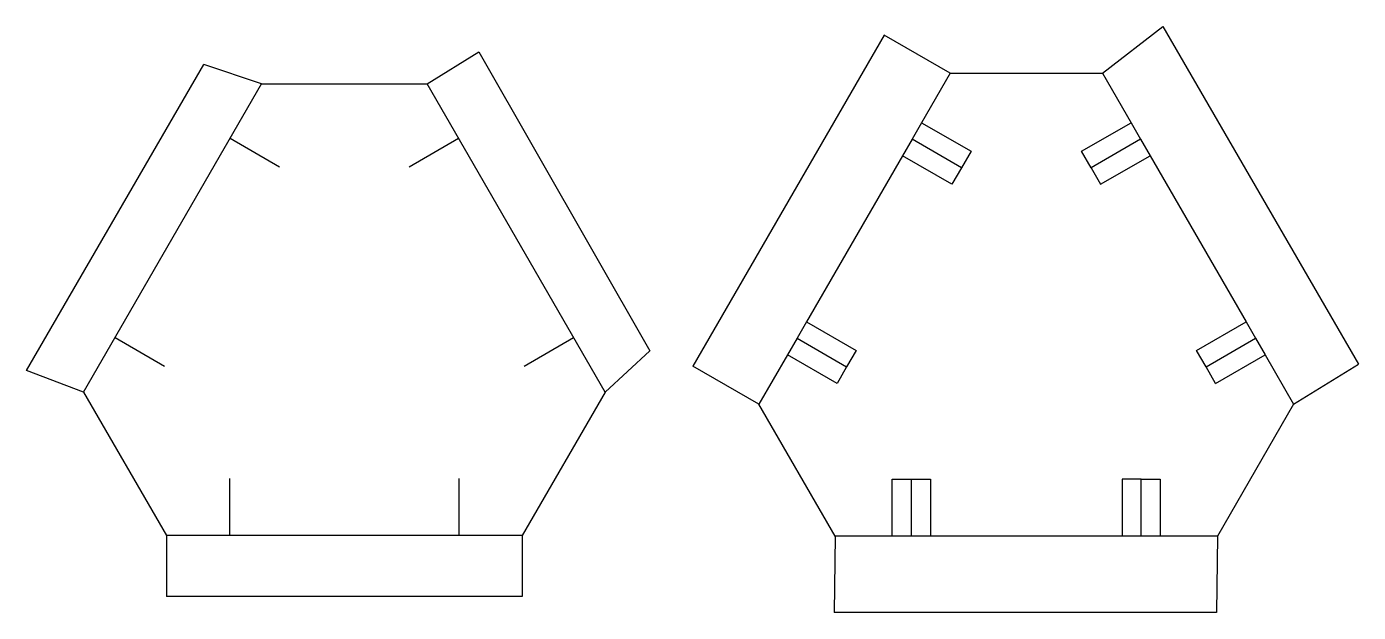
# Model space of a CAD drawing. Extents: x -159 to 191, y -53 to 101.
import ezdxf

# ---------------------------------------------------------------- set-up
doc = ezdxf.new("R2010")
doc.units = 0
doc.layers.get('0').update_dxf_attribs({"linetype": 'CONTINUOUS'})

msp = doc.modelspace()

# ---------------------------------------------------------------- linework, layer by layer
for p, q in [((66.51, 99.03), (16.32, 12.11)), ((83.83, 89.03), (66.51, 99.03)), ((123.83, 89.03), (139.64, 101.27)), ((139.64, 101.27), (191, 12.65)), ((-53.49, 86.22), (-39.89, 94.67)), ((-39.89, 94.67), (4.98, 16.17)), ((-158.62, 11.01), (-112.11, 91.34)), ((-96.95, 86.22), (-112.11, 91.34)), ((83.83, 89.03), (76.33, 76.04)), ((83.83, 89.03), (123.83, 89.03)), ((123.83, 89.03), (131.33, 76.04)), ((-143.67, 5.3), (-96.95, 86.22)), ((-96.95, 86.22), (-53.49, 86.22)), ((-6.76, 5.3), (-53.49, 86.22)), ((76.33, 76.04), (73.83, 71.71)), ((76.33, 76.04), (89.32, 68.54)), ((118.34, 68.54), (131.33, 76.04)), ((131.33, 76.04), (133.83, 71.71)), ((-92.23, 64.4), (-105.22, 71.9)), ((-45.22, 71.9), (-58.21, 64.4)), ((73.83, 71.71), (71.33, 67.38)), ((86.82, 64.21), (73.83, 71.71)), ((133.83, 71.71), (120.84, 64.21)), ((133.83, 71.71), (136.33, 67.38)), ((71.33, 67.38), (46.14, 23.76)), ((84.32, 59.88), (71.33, 67.38)), ((89.32, 68.54), (86.82, 64.21)), ((120.84, 64.21), (118.34, 68.54)), ((123.34, 59.88), (136.33, 67.38)), ((136.33, 67.38), (161.51, 23.76)), ((86.82, 64.21), (84.32, 59.88)), ((120.84, 64.21), (123.34, 59.88)), ((46.14, 23.76), (43.64, 19.43)), ((46.14, 23.76), (59.13, 16.26)), ((148.52, 16.26), (161.51, 23.76)), ((161.51, 23.76), (164.01, 19.43)), ((-135.4, 19.62), (-122.41, 12.12)), ((-28.02, 12.12), (-15.03, 19.62)), ((43.64, 19.43), (41.14, 15.1)), ((43.64, 19.43), (56.63, 11.93)), ((151.02, 11.93), (164.01, 19.43)), ((164.01, 19.43), (166.51, 15.1)), ((-6.76, 5.3), (4.98, 16.17)), ((41.14, 15.1), (33.64, 2.11)), ((54.13, 7.6), (41.14, 15.1)), ((59.13, 16.26), (56.63, 11.93)), ((151.02, 11.93), (148.52, 16.26)), ((153.52, 7.6), (166.51, 15.1)), ((166.51, 15.1), (174.01, 2.11)), ((-143.67, 5.3), (-158.62, 11.01)), ((33.64, 2.11), (16.32, 12.11)), ((56.63, 11.93), (54.13, 7.6)), ((153.52, 7.6), (151.02, 11.93)), ((174.01, 2.11), (191, 12.65)), ((-143.67, 5.3), (-121.94, -32.34)), ((-6.76, 5.3), (-28.5, -32.34)), ((53.64, -32.53), (33.64, 2.11)), ((174.01, 2.11), (154.01, -32.53)), ((-105.4, -17.34), (-105.4, -32.34)), ((-45.03, -32.34), (-45.03, -17.34)), ((68.64, -32.53), (68.64, -17.53)), ((68.64, -17.53), (73.64, -17.53)), ((73.64, -17.53), (73.64, -32.53)), ((73.64, -17.53), (78.64, -17.53)), ((78.64, -17.53), (78.64, -32.53)), ((134.01, -17.53), (129.01, -17.53)), ((129.01, -17.53), (129.01, -32.53)), ((134.01, -32.53), (134.01, -17.53)), ((134.01, -17.53), (139.01, -17.53)), ((139.01, -17.53), (139.01, -32.53)), ((-121.94, -32.34), (-121.94, -48.34)), ((-28.5, -32.34), (-121.94, -32.34)), ((-28.5, -32.34), (-28.5, -48.34)), ((53.64, -32.53), (53.38, -52.53)), ((68.64, -32.53), (53.64, -32.53)), ((73.64, -32.53), (68.64, -32.53)), ((78.64, -32.53), (73.64, -32.53)), ((129.01, -32.53), (78.64, -32.53)), ((134.01, -32.53), (129.01, -32.53)), ((139.01, -32.53), (134.01, -32.53)), ((154.01, -32.53), (139.01, -32.53)), ((154.01, -32.53), (153.75, -52.53)), ((-28.5, -48.34), (-121.94, -48.34)), ((153.75, -52.53), (53.38, -52.53))]:
    msp.add_line(p, q)

doc.saveas('drawing.dxf')
